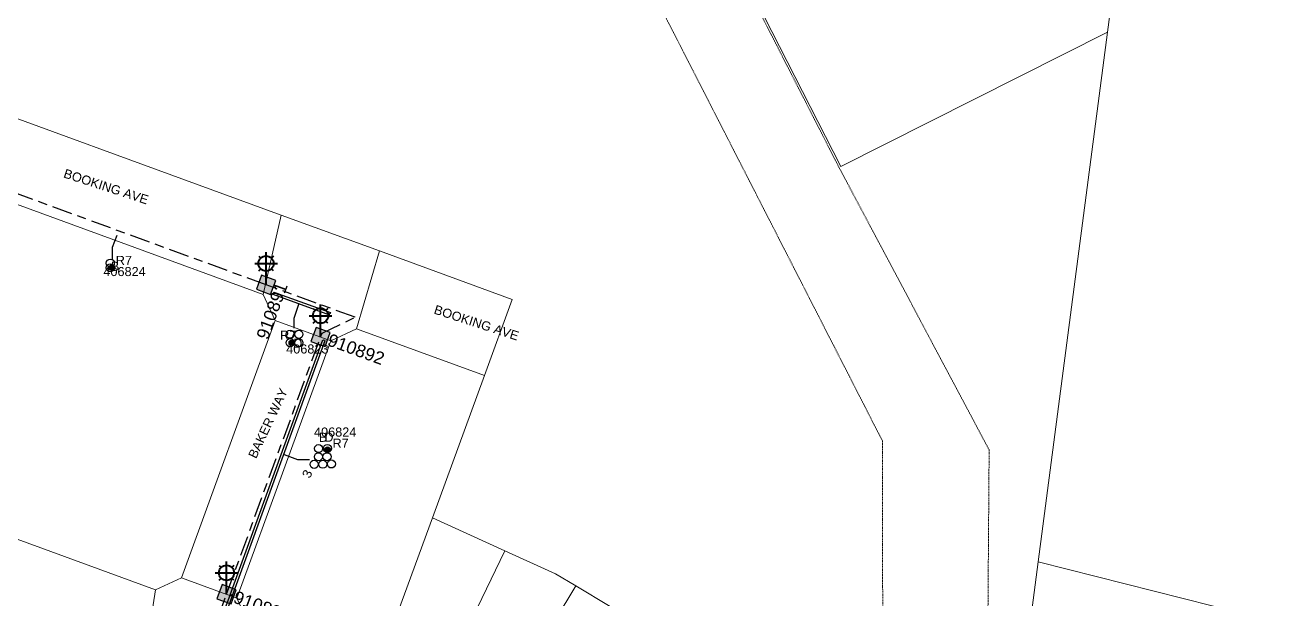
# Model space of a CAD drawing. Header units: metres. Extents: x 289087 to 291245, y 6227587 to 6229773.
# Drawn here: x 290317.5 to 290564.1, y 6229127.1 to 6229240.9 of the extents above; entities that cross this region are included whole.
import ezdxf
from ezdxf.enums import TextEntityAlignment as Align

# ---------------------------------------------------------------- set-up
doc = ezdxf.new("R2010")
doc.units = ezdxf.units.M
for name, pattern in [('Cable Exist UG', [8.2, 4, -1.2, 1.8, -1.2]), ('HIDDEN', [0.375, 0.25, -0.125]), ('HIDDEN2', [0.1875, 0.125, -0.0625])]:
    doc.linetypes.add(name, pattern=pattern)
for name, color, linetype in [('_User Ducts Config', 7, 'Continuous'), ('Duct_SP_EXT', 7, 'Continuous'), ('Equip_SP_SL_EXT', 7, 'Continuous'), ('Mains_LV_SL_EXT', 7, 'Continuous'), ('SupportsUG_SP_LV_SL_EXT', 7, 'Continuous')]:
    doc.layers.add(name, color=color, linetype=linetype)
for name, color, linetype, lineweight in [('Cadastre Land Parcels_SP_EXT', 9, 'Continuous', 5), ('Cadastre Other Property_SP_EXT', 9, 'HIDDEN', 5), ('Cadastre Roads_SP_EXT', 9, 'Continuous', 5)]:
    doc.layers.add(name, color=color, linetype=linetype, lineweight=lineweight)
doc.styles.add('COLUMN_LABEL', font='arial.ttf')
doc.styles.add('iecARIAL', font='arial.ttf', dxfattribs={"height": 2})
doc.styles.add('POLE_LABEL', font='arial.ttf')
doc.styles.get("Standard").update_dxf_attribs({"font": 'arial.ttf'})

# ---------------------------------------------------------------- blocks, each defined once
blk = doc.blocks.new('COLUMN_EXT')
blk.add_hatch(color=256).paths.add_polyline_path([(-1.49, 1.48), (-1.49, -1.49), (1.48, -1.49), (1.48, 1.48)])
blk.add_lwpolyline([(-1.49, -1.49), (1.48, -1.49), (1.48, 1.48), (-1.49, 1.48)], close=True)
for tag, height, style, flags, p in [('ASSET_NUM', 2.5, 'COLUMN_LABEL', 8, (2, 2)), ('STRUCTURE_PLANT_NUMBER', 0.2, 'POLE_LABEL', 9, (1.81, 0.03)), ('STREET_CODE', 0.2, 'COLUMN_LABEL', 9, (1.81, -0.2))]:
    blk.add_attdef(tag, text='', height=height, dxfattribs=dict(style=style, flags=flags)).set_placement(p, align=Align.MIDDLE_LEFT)
at = {"flags": 1}
blk.add_attdef('Z', (1.81, -2.35), '', height=0.2, dxfattribs=at)
at = {"flags": 9}
for tag, p in [('COLUMN_TYPE', (1.81, -0.4)), ('OWNED_BY', (1.81, -0.6)), ('STATE', (1.81, -0.8)), ('USAGE', (1.81, -1)), ('STREETNAME', (1.81, -1.6)), ('SUBURB', (1.81, -1.8)), ('LEGEND', (1.81, -1.2)), ('LOCATION', (1.81, -1.4)), ('NOTES', (1.81, -2))]:
    blk.add_attdef(tag, text='', height=0.2, dxfattribs=at).set_placement(p, align=Align.MIDDLE_LEFT)
blk = doc.blocks.new('DUCT_EXT')
blk.add_circle((0, 0.8), 0.8)
at = {"flags": 1}
blk.add_attdef('Z', (0, 0), '', height=0.2, dxfattribs=at)
at = {"flags": 9}
for tag, p in [('DUCT_CODE', (0, 0)), ('XSECT_TYPE', (0, -0.2)), ('STATE', (0, -0.6)), ('FB_REFERENCE', (0, -0.4)), ('NOTES', (0, -0.8))]:
    blk.add_attdef(tag, text='', height=0.2, dxfattribs=at).set_placement(p, align=Align.MIDDLE_LEFT)
blk = doc.blocks.new('SL_LANTERN_EXT')
at = {"lineweight": 40}
for p, q in [((-1.46, 5.68), (-1.06, 5.28)), ((0, 1.97), (0, 6.47)), ((1.46, 5.68), (1.06, 5.28)), ((-2.25, 4.22), (2.25, 4.22)), ((-1.46, 2.76), (-1.06, 3.16)), ((0, 0), (0, 2.72)), ((1.46, 2.76), (1.06, 3.16))]:
    blk.add_line(p, q, dxfattribs=at)
blk.add_circle((0, 4.22), 1.5, dxfattribs=at)
at = {"style": 'iecARIAL', "flags": 9}
blk.add_attdef('ASSET_NUM', (1.5, 1.5), '', height=2.5, dxfattribs=at)
for tag, p, height, flags in [('OPERATING_VOLTAGE', (0.98, -1.65), 0.2, 9), ('ORIENTATION', (0.98, -1.85), 0.2, 9), ('OWNED_BY', (0.98, -2.05), 0.2, 9), ('STATE', (0.98, -2.25), 0.2, 9), ('CONSTRUCTED_VOLTAGE', (0.98, -0.65), 0.2, 9), ('CONTROL_TYPE', (0.98, -0.85), 0.2, 9), ('LANTERN_PURPOSE', (0.98, -1.05), 0.2, 9), ('LANTERN_TYPE', (0.98, -1.25), 0.2, 9), ('NO_PHASES', (0.98, -1.45), 0.2, 9), ('USAGE', (0.98, -2.45), 0.2, 9), ('CEXIST', (0.98, -2.65), 0.2, 9), ('LNUMBER', (2.18, -3.25), 2.5, 8), ('CNEW', (0.98, -2.85), 0.2, 9), ('CNUMBER', (0.98, -3.05), 0.2, 9), ('CREMOVE', (0.98, -3.25), 0.2, 9), ('CREPLACE', (0.98, -3.45), 0.2, 9), ('LKINGHEIGHT', (0.98, -3.65), 0.2, 9), ('LBRACKET', (0.98, -3.85), 0.2, 9), ('LBRACKETVOCAB', (0.98, -4.05), 0.2, 9), ('LCATEGORY', (0.98, -4.25), 0.2, 9), ('LCHARGE1', (0.98, -4.45), 0.2, 9), ('LCHARGE1PERCENT', (0.98, -4.65), 0.2, 9), ('LCHARGE2', (0.98, -4.85), 0.2, 9), ('LCHARGE2PERCENT', (0.98, -5.05), 0.2, 9), ('LCHARGE3', (0.98, -5.25), 0.2, 9), ('LCHARGE3PERCENT', (0.98, -5.45), 0.2, 9), ('LEXIST', (0.98, -5.65), 0.2, 9), ('LLAMP', (0.98, -5.85), 0.2, 9), ('LLAMPVOCAB', (0.98, -6.05), 0.2, 9), ('LMAST', (0.98, -6.25), 0.2, 9), ('LMASTVOCAB', (0.98, -6.45), 0.2, 9), ('LNEW', (0.98, -6.65), 0.2, 9), ('LANTNUMBER', (0.98, -6.85), 0.2, 9), ('LOUTREACH', (0.98, -7.25), 0.2, 9), ('LOUTREACHVOCAB', (0.98, -7.45), 0.2, 9), ('STREETNAME', (0.98, -9.25), 0.2, 9), ('SUBURB', (0.98, -9.45), 0.2, 1), ('LRATECODE', (0.98, -7.65), 0.2, 9), ('LREMOVE', (0.98, -7.85), 0.2, 9), ('LREPLACE', (0.98, -8.05), 0.2, 9), ('LTYPE', (0.98, -8.25), 0.2, 9), ('LTYPEVOCAB', (0.98, -8.45), 0.2, 9), ('LEGEND', (0.98, -8.65), 0.2, 9), ('LOCATION', (0.98, -8.85), 0.2, 9), ('NOTES', (0.98, -9.05), 0.2, 9)]:
    blk.add_attdef(tag, p, '', height=height, dxfattribs=dict(flags=flags))
blk = doc.blocks.new('CABLE_LARGE_EXT')
h = blk.add_hatch(color=256)
edge = h.paths.add_edge_path()
edge.add_arc((0, 0.55), 0.55, 0, 360)
blk.add_circle((0, 0.55), 0.55)
at = {"flags": 1}
blk.add_attdef('Z', (0, 0), '', height=0.2, dxfattribs=at)
at = {"flags": 9}
for tag, p in [('COND_CODE', (0, 0)), ('STATE', (0, -0.4)), ('XSECT_SIZE', (0, -0.6)), ('FB_REFERENCE', (0, -0.2)), ('NOTES', (0, -0.8))]:
    blk.add_attdef(tag, text='', height=0.2, dxfattribs=at).set_placement(p, align=Align.MIDDLE_LEFT)

msp = doc.modelspace()

# ---------------------------------------------------------------- linework, layer by layer
at = {"layer": '_User Ducts Config'}
for points in [[(290334.87, 6229194.47), (290334.87, 6229196.79), (290335.84, 6229199.22)], [(290370.93, 6229180.75), (290370.93, 6229182.76), (290371.84, 6229185.53)], [(290373.91, 6229154.71), (290371.61, 6229154.71), (290368.96, 6229155.69)]]:
    msp.add_lwpolyline(points, dxfattribs=at)
at = {"layer": 'Cadastre Land Parcels_SP_EXT', "linetype": 'Continuous'}
for points in [[(290532.11, 6229239.4), (290561.09, 6229459.03), (290568.35, 6229462.86), (290570.48, 6229478.97), (290540.73, 6229482.91), (290539.31, 6229472.17), (290542.68, 6229467.27), (290539.4, 6229456.03), (290506.12, 6229438.44), (290474.15, 6229421.55), (290450.27, 6229408.93), (290394.19, 6229379.3), (290479.23, 6229212.77), (290532.11, 6229239.4)], [(290398.31, 6229143.22), (290408.6, 6229171.41), (290383.27, 6229180.67), (290378.15, 6229178.28), (290359.55, 6229127.3), (290361.93, 6229122.17), (290387.25, 6229112.92), (290398.31, 6229143.22)], [(290412.67, 6229136.65), (290398.31, 6229143.22), (290387.25, 6229112.92), (290392.95, 6229110.84), (290393.63, 6229110.58), (290394.31, 6229110.33), (290394.99, 6229110.06), (290395.66, 6229109.79), (290396.34, 6229109.51), (290397.01, 6229109.23), (290397.68, 6229108.94), (290398.34, 6229108.65), (290399.01, 6229108.35), (290412.67, 6229136.65)], [(290426.7, 6229129.71), (290422.7, 6229132.07), (290412.67, 6229136.65), (290399.01, 6229108.35), (290399.73, 6229108.01), (290400.45, 6229107.67), (290401.16, 6229107.32), (290401.87, 6229106.97), (290402.58, 6229106.61), (290403.28, 6229106.24), (290403.98, 6229105.86), (290404.68, 6229105.48), (290405.37, 6229105.09), (290406.06, 6229104.7), (290406.75, 6229104.3), (290407.43, 6229103.89), (290408.11, 6229103.47), (290408.78, 6229103.05), (290409.45, 6229102.62), (290410.12, 6229102.19), (290426.7, 6229129.71)], [(290598.85, 6229114.14), (290518.36, 6229134.49), (290503.62, 6229021.43), (290598.85, 6229114.14)], [(290439.67, 6229120.71), (290433.56, 6229125.66), (290426.7, 6229129.71), (290410.12, 6229102.19), (290410.78, 6229101.75), (290411.45, 6229101.29), (290412.1, 6229100.84), (290412.76, 6229100.38), (290413.41, 6229099.91), (290414.05, 6229099.43), (290414.69, 6229098.95), (290415.33, 6229098.46), (290415.96, 6229097.97), (290416.58, 6229097.47), (290417.2, 6229096.96), (290417.82, 6229096.45), (290418.43, 6229095.93), (290419.04, 6229095.41), (290419.64, 6229094.88), (290439.67, 6229120.71)]]:
    msp.add_lwpolyline(points, close=True, dxfattribs=at)
for points in [[(290568.35, 6229462.86), (290561.09, 6229459.03), (290532.11, 6229239.4), (290518.36, 6229134.49), (290598.85, 6229114.14)], [(290293.13, 6229230.66), (290368.33, 6229203.17), (290387.8, 6229196.06), (290414.08, 6229186.45), (290408.6, 6229171.41), (290398.31, 6229143.22), (290412.67, 6229136.65), (290422.7, 6229132.07), (290426.7, 6229129.71), (290433.56, 6229125.66), (290439.67, 6229120.71), (290442.84, 6229118.13), (290450.92, 6229109.71), (290461, 6229099.19), (290470.05, 6229089.75), (290479.4, 6229080), (290488.2, 6229070.82), (290471.32, 6229055.1), (290493.46, 6229031.03), (290503.62, 6229021.43), (290518.36, 6229134.49), (290532.11, 6229239.4), (290479.23, 6229212.77), (290394.19, 6229379.3)], [(290263.06, 6229158.31), (290343.43, 6229128.93), (290348.56, 6229131.32), (290367.16, 6229182.3), (290364.77, 6229187.43), (290287.66, 6229215.62)]]:
    msp.add_lwpolyline(points, dxfattribs=at)
at = {"layer": 'Cadastre Other Property_SP_EXT', "linetype": 'HIDDEN2'}
msp.add_lwpolyline([(290329, 6229468.14), (290487.48, 6229158.45), (290487.78, 6229008.91), (290503.62, 6229021.43), (290507.89, 6229053.95), (290508.64, 6229156.64), (290478.87, 6229212.65), (290352.23, 6229460.71), (290329, 6229468.14)], close=True, dxfattribs=at)
at = {"layer": 'Cadastre Roads_SP_EXT', "linetype": 'Continuous'}
for points in [[(290368.33, 6229203.17), (290293.13, 6229230.66), (290287.66, 6229215.62), (290364.77, 6229187.43), (290368.33, 6229203.17)], [(290414.08, 6229186.45), (290387.8, 6229196.06), (290383.27, 6229180.67), (290408.6, 6229171.41), (290414.08, 6229186.45)], [(290378.15, 6229178.28), (290367.16, 6229182.3), (290348.56, 6229131.32), (290359.55, 6229127.3), (290378.15, 6229178.28)], [(290343.43, 6229128.93), (290263.06, 6229158.31), (290249.6, 6229146.19), (290270.49, 6229138.56), (290282.23, 6229134.26), (290293.97, 6229129.97), (290305.71, 6229125.68), (290317.45, 6229121.39), (290329.2, 6229117.1), (290340.94, 6229112.81), (290343.43, 6229128.93)]]:
    msp.add_lwpolyline(points, close=True, dxfattribs=at)
at = {"layer": 'Duct_SP_EXT'}
for p, q in [((290366.7, 6229187.48), (290366.78, 6229187.71)), ((290366.7, 6229187.48), (290377.92, 6229183.43)), ((290366.86, 6229187.93), (290366.78, 6229187.71)), ((290366.86, 6229187.93), (290378.08, 6229183.88)), ((290378.08, 6229183.88), (290378, 6229183.65)), ((290377.92, 6229183.43), (290378, 6229183.65)), ((290358.2, 6229127.95), (290376.58, 6229178.47)), ((290358.65, 6229127.78), (290377.04, 6229178.3)), ((290376.58, 6229178.47), (290376.81, 6229178.38)), ((290377.04, 6229178.3), (290376.81, 6229178.38)), ((290358.21, 6229128.03), (290352.12, 6229111.38)), ((290358.66, 6229127.87), (290352.57, 6229111.22)), ((290358.2, 6229127.95), (290358.42, 6229127.86)), ((290358.21, 6229128.03), (290358.44, 6229127.95)), ((290358.65, 6229127.78), (290358.42, 6229127.86)), ((290358.66, 6229127.87), (290358.44, 6229127.95))]:
    msp.add_line(p, q, dxfattribs=at)
at = {"layer": 'Mains_LV_SL_EXT', "linetype": 'Cable Exist UG'}
for points in [[(290365.33, 6229189.36), (290309.84, 6229209.66)], [(290376.14, 6229179.02), (290376.42, 6229179.8), (290382.96, 6229182.92), (290382.96, 6229182.92), (290365.33, 6229189.36)], [(290357.5, 6229128.07), (290376.14, 6229179.02)], [(290329.75, 6229119.06), (290331.65, 6229120.49), (290352.13, 6229113), (290357.5, 6229128.07)]]:
    msp.add_lwpolyline(points, dxfattribs=at)

# ---------------------------------------------------------------- block references
at = {"layer": '_User Ducts Config'}
for name, p, rotation in [('DUCT_EXT', (290335.26, 6229193.66), 90.12478635381608), ('DUCT_EXT', (290335.27, 6229192.74), 90.12478635381608), ('CABLE_LARGE_EXT', (290335.27, 6229192.74), 90.12478635381608), ('DUCT_EXT', (290369.3, 6229179.59), 269.5375872400751), ('DUCT_EXT', (290369.3, 6229177.9), 269.5375872400751), ('CABLE_LARGE_EXT', (290370.98, 6229177.89), 90.12478635381608), ('DUCT_EXT', (290375.74, 6229156.12), 0.3365061449707268), ('DUCT_EXT', (290377.51, 6229156.14), 0.5719898190742044), ('CABLE_LARGE_EXT', (290377.51, 6229156.14), 0.5304475390828715), ('DUCT_EXT', (290374.86, 6229153), 359.5741183089027), ('DUCT_EXT', (290375.71, 6229154.49), 359.5741183089027), ('DUCT_EXT', (290376.58, 6229153.01), 359.5741183089027), ('DUCT_EXT', (290377.41, 6229154.5), 359.5741183089027), ('DUCT_EXT', (290378.28, 6229153.07), 359.5741183089027)]:
    msp.add_blockref(name, p, dxfattribs=dict(at, rotation=rotation))
for p in [(290371.83, 6229178.75), (290371.84, 6229177.07)]:
    msp.add_blockref('DUCT_EXT', p, dxfattribs=at)
at = {"layer": 'Equip_SP_SL_EXT'}
for p in [(290365.33, 6229189.36), (290376.14, 6229179.02), (290357.5, 6229128.07)]:
    msp.add_blockref('SL_LANTERN_EXT', p, dxfattribs=at)
at = {"layer": 'SupportsUG_SP_LV_SL_EXT'}
ref = msp.add_blockref('COLUMN_EXT', (290365.33, 6229189.36), dxfattribs=dict(at, rotation=159.9152102537954))
ref.add_attrib('ASSET_NUM', '910891', dxfattribs={"layer": '0', "height": 2.5, "rotation": 69.9152, "style": 'COLUMN_LABEL'}).set_placement((290367.33, 6229190.11), align=Align.TOP_RIGHT)
ref = msp.add_blockref('COLUMN_EXT', (290376.14, 6229179.02), dxfattribs=dict(at, rotation=249.9098020460026))
ref.add_attrib('ASSET_NUM', '910892', dxfattribs={"layer": '0', "height": 2.5, "rotation": 339.9098, "style": 'COLUMN_LABEL'}).set_placement((290378.14, 6229179.77), align=Align.TOP_LEFT)
ref = msp.add_blockref('COLUMN_EXT', (290357.5, 6229128.07), dxfattribs=dict(at, rotation=69.90721436102557))
ref.add_attrib('ASSET_NUM', '910893', dxfattribs={"layer": '0', "height": 2.5, "rotation": 339.9072, "style": 'COLUMN_LABEL'}).set_placement((290359.5, 6229128.82), align=Align.TOP_LEFT)

# ---------------------------------------------------------------- texts
at = {"layer": '_User Ducts Config'}
for s, p in [('B', (290334.58, 6229192.13)), ('R7', (290335.55, 6229193.3)), ('406824', (290333.09, 6229191.09)), ('R7', (290368.11, 6229178.46)), ('406823', (290369.32, 6229175.75)), ('D', (290370.71, 6229176.9))]:
    msp.add_text(s, height=1.8, dxfattribs=at).set_placement(p)
for s, rotation, p in [('406824', 0.0365, (290374.84, 6229159.29)), ('B', 0.0365, (290375.8, 6229158.25)), ('D', 0.0365, (290376.88, 6229158.27)), ('R7', 0.0179, (290378.5, 6229157.1))]:
    msp.add_text(s, height=1.8, rotation=rotation, dxfattribs=at).set_placement(p)
at = {"layer": 'Cadastre Land Parcels_SP_EXT'}
msp.add_text('3', height=1.8, rotation=64.88, dxfattribs=at).set_placement((290374.01, 6229150.9))
at = {"layer": 'Cadastre Roads_SP_EXT'}
for s, rotation, p in [('BOOKING AVE', 341.9778, (290325.05, 6229210.67)), ('BOOKING AVE', 341.9776, (290398.45, 6229183.7)), ('BAKER WAY', 64.8795, (290363.35, 6229154.8))]:
    msp.add_text(s, height=1.8, rotation=rotation, dxfattribs=at).set_placement(p)

doc.saveas('drawing.dxf')
